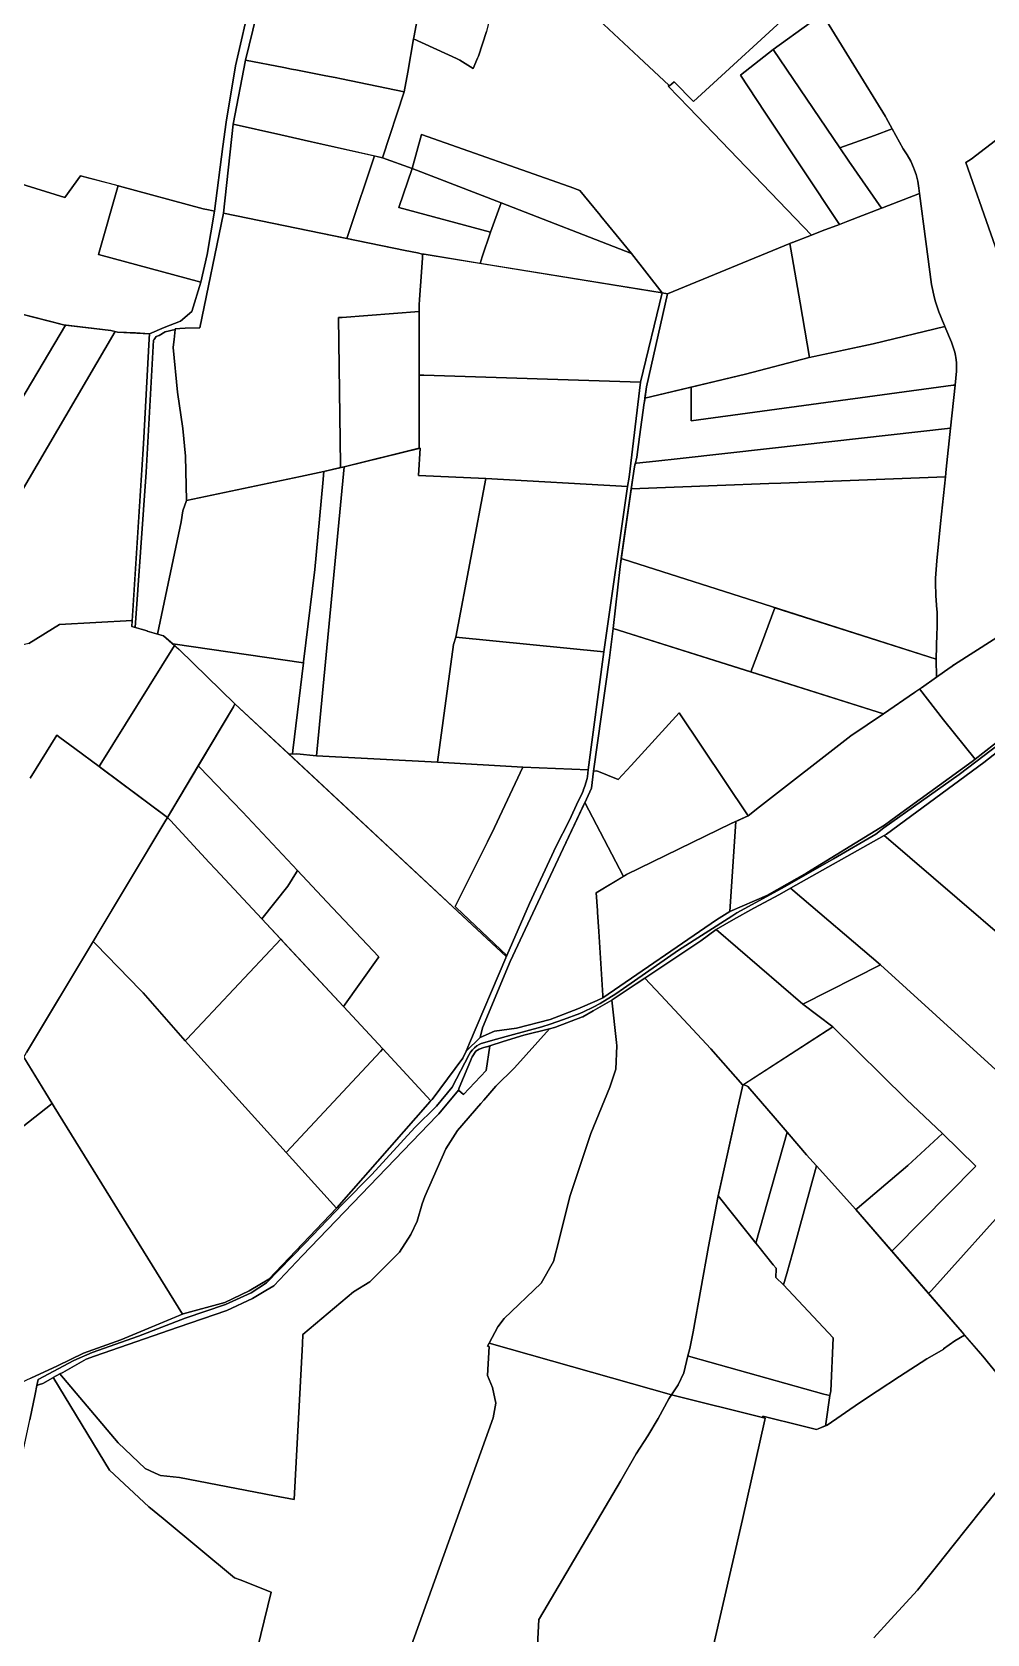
# Model space of a CAD drawing. Header units: metres. Extents: x 3 to 1005126, y 39 to 4383651.
# Drawn here: x 493874 to 494433, y 4371446 to 4372384 of the extents above; entities that cross this region are included whole.
import ezdxf

# ---------------------------------------------------------------- set-up
doc = ezdxf.new("R2010")
doc.units = ezdxf.units.M
doc.header["$MEASUREMENT"] = 0
doc.layers.add('TM_Llucmajor', color=7, linetype='Continuous')

msp = doc.modelspace()

# ---------------------------------------------------------------- linework, layer by layer
at = {"layer": 'TM_Llucmajor', "linetype": 'Continuous', "flags": 128}
for points in [[(494158.92, 4372472.94), (494150.36, 4372440.35), (494153.01, 4372438.67), (494140.02, 4372384.07), (494135.28, 4372369.81), (494134.96, 4372369.01), (494134.74, 4372368.46), (494132.25, 4372362.42), (494124.3, 4372367.46), (494122.43, 4372368.32), (494097.2, 4372379.93), (494097.37, 4372380.69), (494105.76, 4372425.32), (494107.75, 4372444.13), (494113.84, 4372445.71), (494125.16, 4372451.88), (494159.19, 4372473.91), (494158.92, 4372472.94)], [(494021.32, 4372363.04), (493998.92, 4372367.39), (494005.32, 4372393.72), (494029.73, 4372401.42), (494039.66, 4372404.56), (494055.15, 4372409.51), (494055.39, 4372409.59), (494101.73, 4372424.15), (494105.76, 4372425.32), (494097.37, 4372380.69), (494097.2, 4372379.93), (494093.83, 4372360.4), (494091.84, 4372348.89), (494055.12, 4372356.47), (494051.4, 4372357.19), (494045.85, 4372358.27), (494028.25, 4372361.7), (494026.89, 4372361.96), (494025.71, 4372362.18), (494021.32, 4372363.04)], [(494331.14, 4372402.65), (494336.66, 4372394.44), (494329.55, 4372389.27), (494307.89, 4372373.55), (494288.69, 4372358.51), (494302.98, 4372336.97), (494346.63, 4372271.21), (494336.6, 4372267.39), (494330.25, 4372264.97), (494258.51, 4372339.63), (494246.47, 4372352.17), (494246.95, 4372352.57), (494247.25, 4372352.29), (494249.84, 4372354.78), (494261.23, 4372343.09), (494324.21, 4372400.93), (494331.14, 4372402.65)], [(494377.61, 4372327.09), (494367.13, 4372323.31), (494346.9, 4372315.99), (494307.89, 4372373.55), (494329.55, 4372389.27), (494336.66, 4372394.44), (494373.61, 4372334.36), (494374.04, 4372333.66), (494377.61, 4372327.09)], [(494423.74, 4372309.4), (494457.42, 4372335.12), (494461.16, 4372337.72), (494462.74, 4372338.58), (494521.04, 4372383.3), (494522.1, 4372380.04), (494563.03, 4372255.47), (494518.16, 4372221.9), (494515.39, 4372219.82), (494500.58, 4372208.67), (494498.55, 4372207.14), (494495, 4372204.59), (494464.65, 4372182.81), (494464.68, 4372182.1), (494420.71, 4372307.39), (494423.74, 4372309.4)], [(494346.63, 4372271.21), (494302.98, 4372336.97), (494288.69, 4372358.51), (494307.89, 4372373.55), (494346.9, 4372315.99), (494352.23, 4372308.24), (494371.31, 4372280.61), (494351.56, 4372273.08), (494346.63, 4372271.21)], [(493998.92, 4372367.39), (494021.32, 4372363.04), (494025.71, 4372362.18), (494026.89, 4372361.96), (494028.25, 4372361.7), (494045.85, 4372358.27), (494051.4, 4372357.19), (494055.12, 4372356.47), (494091.84, 4372348.89), (494079.16, 4372310.19), (494037.48, 4372319.62), (494019.49, 4372323.69), (493991.7, 4372329.98), (493998.92, 4372367.39)], [(493991.7, 4372329.98), (494019.49, 4372323.69), (494037.48, 4372319.62), (494074.36, 4372311.27), (494059.46, 4372266.47), (494058.19, 4372262.97), (493985.99, 4372277.82), (493991.7, 4372329.98)], [(494393.63, 4372289.33), (494371.9, 4372280.83), (494371.31, 4372280.61), (494352.23, 4372308.24), (494346.9, 4372315.99), (494367.13, 4372323.31), (494377.61, 4372327.09), (494383.99, 4372315.35), (494386.36, 4372311.9), (494388.41, 4372308.26), (494390.14, 4372304.46), (494390.72, 4372302.95), (494391.54, 4372300.51), (494392.58, 4372296.47), (494393.27, 4372292.34), (494393.42, 4372290.89), (494393.63, 4372289.33)], [(494148.66, 4372283.9), (494096.37, 4372303.85), (494101.98, 4372323.8), (494188.49, 4372293.32), (494188.93, 4372293.21), (494194.73, 4372291.12), (494200.16, 4372284.42), (494206.53, 4372276.57), (494206.91, 4372276.1), (494224.82, 4372254.1), (494148.66, 4372283.9)], [(494059.46, 4372266.47), (494074.36, 4372311.27), (494079.16, 4372310.19), (494096.37, 4372303.85), (494088.73, 4372281.14), (494142.26, 4372266.64), (494137.52, 4372252.1), (494136.34, 4372248.36), (494106.93, 4372253.13), (494103.54, 4372253.68), (494102.59, 4372253.84), (494099.56, 4372254.46), (494092.44, 4372255.92), (494058.19, 4372262.97), (494059.46, 4372266.47)], [(494142.26, 4372266.64), (494088.73, 4372281.14), (494096.37, 4372303.85), (494148.66, 4372283.9), (494142.26, 4372266.64)], [(493972.65, 4372237.42), (493912.83, 4372253.63), (493924.18, 4372293.9), (493925.08, 4372293.67), (493974.13, 4372280.27), (493977.11, 4372279.65), (493980.78, 4372278.89), (493976.43, 4372253.48), (493972.65, 4372237.42)], [(494397.3, 4372261.27), (494400.6, 4372236.01), (494402.4, 4372227.91), (494402.99, 4372225.77), (494404.68, 4372220.62), (494404.89, 4372219.99), (494408.06, 4372212.33), (494408.18, 4372212.08), (494408.47, 4372211.36), (494366.47, 4372201.34), (494329.12, 4372193.28), (494323.64, 4372225.29), (494318.27, 4372256.64), (494317.68, 4372260.08), (494318.91, 4372260.56), (494319.12, 4372260.64), (494330.25, 4372264.97), (494336.6, 4372267.39), (494346.63, 4372271.21), (494351.56, 4372273.08), (494371.31, 4372280.61), (494371.9, 4372280.83), (494393.63, 4372289.33), (494397.3, 4372261.27)], [(494137.52, 4372252.1), (494142.26, 4372266.64), (494148.66, 4372283.9), (494224.82, 4372254.1), (494242.82, 4372231.07), (494136.34, 4372248.36), (494137.52, 4372252.1)], [(493956.75, 4372200.79), (493957.07, 4372203.79), (493957.7, 4372209.67), (493957.73, 4372209.98), (493960.39, 4372210.16), (493963.52, 4372210.37), (493972.04, 4372210.71), (493985.99, 4372277.82), (494092.44, 4372255.92), (494099.56, 4372254.46), (494102.59, 4372253.84), (494102.44, 4372251.62), (494101.87, 4372243.15), (494100.8, 4372227.14), (494100.59, 4372224.13), (494100.59, 4372220.12), (494055.55, 4372216.75), (494053.25, 4372216.59), (494054.44, 4372130.29), (494054.47, 4372128.76), (494044.79, 4372126.44), (494031.06, 4372123.5), (493964.2, 4372109.43), (493963.61, 4372135.51), (493962.11, 4372151.57), (493958.95, 4372172.88), (493956.52, 4372199.11), (493956.75, 4372200.79)], [(494317.6, 4372260.05), (494317.68, 4372260.08), (494318.27, 4372256.64), (494323.64, 4372225.29), (494329.12, 4372193.28), (494329.03, 4372193.26), (494291.69, 4372183.49), (494232.74, 4372169.42), (494233.65, 4372176.1), (494246.02, 4372230.56), (494317.6, 4372260.05)], [(494242.82, 4372231.07), (494230.27, 4372178.83), (494103.23, 4372182.81), (494100.59, 4372182.81), (494100.59, 4372220.12), (494100.59, 4372224.13), (494100.8, 4372227.14), (494101.87, 4372243.15), (494102.44, 4372251.62), (494102.59, 4372253.84), (494103.54, 4372253.68), (494106.93, 4372253.13), (494242.82, 4372231.07)], [(494246.02, 4372230.56), (494233.65, 4372176.1), (494232.46, 4372167.33), (494232.38, 4372166.73), (494229.67, 4372146.72), (494228.05, 4372134.83), (494226.64, 4372129.17), (494225.72, 4372122.71), (494218.22, 4372070.77), (494214.12, 4372034.46), (494212.12, 4372017.35), (494202.56, 4371950.9), (494201.47, 4371941.07), (494198.53, 4371934.55), (494184.96, 4371905.67), (494153.89, 4371839.59), (494137.6, 4371800.56), (494136.29, 4371795.04), (494128.07, 4371786.97), (494130.07, 4371791.68), (494151.26, 4371841.74), (494151.85, 4371843.01), (494151.83, 4371843.03), (494165.17, 4371873.49), (494180.82, 4371907.02), (494188.35, 4371921.86), (494193.89, 4371933.82), (494195.92, 4371937.97), (494196.76, 4371940.02), (494196.86, 4371940.29), (494197.58, 4371942.28), (494198.85, 4371946.72), (494199.09, 4371947.77), (494199.47, 4371951.81), (494208.8, 4372020.92), (494222.48, 4372117.73), (494223.62, 4372123.07), (494230.27, 4372178.83), (494242.82, 4372231.07), (494246.02, 4372230.56)], [(493892.31, 4372212.33), (493893.39, 4372212.2), (493857.32, 4372151.35), (493833.74, 4372113.25), (493806.1, 4372129.72), (493847.23, 4372197.29), (493860.25, 4372220.61), (493892.31, 4372212.33)], [(494100.59, 4372220.12), (494100.59, 4372143.81), (494100.59, 4372140.05), (494056.63, 4372129.29), (494054.47, 4372128.76), (494054.44, 4372130.29), (494053.25, 4372216.59), (494055.55, 4372216.75), (494100.59, 4372220.12)], [(493893.39, 4372212.2), (493919.95, 4372209.03), (493922.59, 4372208.45), (493803.36, 4372005.17), (493796.54, 4372003.27), (493772.81, 4371996.48), (493770.76, 4371995.9), (493772.49, 4372001.27), (493773.63, 4372012.3), (493773.49, 4372013.97), (493833.74, 4372113.25), (493857.32, 4372151.35), (493893.39, 4372212.2)], [(493923.86, 4372208.17), (493942.56, 4372207.14), (493942.43, 4372204.23), (493939.04, 4372142.66), (493932.52, 4372039.17), (493889.89, 4372036.95), (493871.91, 4372025.8), (493820.93, 4372014.42), (493819.79, 4372010.33), (493810.51, 4372006.97), (493804.95, 4372005.61), (493803.36, 4372005.17), (493922.59, 4372208.45), (493923.86, 4372208.17)], [(493964.2, 4372109.43), (493962.1, 4372103.51), (493961.1, 4372097.04), (493947.39, 4372031.28), (493941.33, 4372033.03), (493941.18, 4372033.07), (493934.29, 4372035.14), (493940.58, 4372126.15), (493945.01, 4372203.44), (493945.26, 4372203.76), (493946.61, 4372205.48), (493948.36, 4372206.06), (493951.72, 4372208.25), (493957.7, 4372209.67), (493957.07, 4372203.79), (493956.75, 4372200.79), (493956.52, 4372199.11), (493958.95, 4372172.88), (493962.11, 4372151.57), (493963.61, 4372135.51), (493964.2, 4372109.43)], [(494414.37, 4372177.12), (494413.38, 4372176.99), (494259.81, 4372156.08), (494259.81, 4372172.85), (494259.81, 4372173.55), (494259.81, 4372175.19), (494259.81, 4372175.88), (494291.69, 4372183.49), (494329.03, 4372193.26), (494366.47, 4372201.34), (494408.47, 4372211.36), (494412.24, 4372202.23), (494413.38, 4372199.34), (494414.26, 4372196.37), (494414.69, 4372194.41), (494414.88, 4372193.33), (494415.23, 4372190.25), (494415.31, 4372187.15), (494415.22, 4372185.24), (494414.37, 4372177.12)], [(494101.14, 4372140.19), (494100.59, 4372140.05), (494100.59, 4372143.81), (494100.59, 4372182.81), (494103.23, 4372182.81), (494230.27, 4372178.83), (494223.62, 4372123.07), (494222.48, 4372117.73), (494139.69, 4372122.47), (494100.15, 4372124.22), (494101.14, 4372140.19)], [(494411.74, 4372151.83), (494305.71, 4372139.93), (494253.34, 4372134.05), (494239.21, 4372132.46), (494227.86, 4372131.41), (494227.32, 4372131.36), (494227.18, 4372131.35), (494228.05, 4372134.83), (494229.67, 4372146.72), (494232.38, 4372166.73), (494232.46, 4372167.33), (494232.74, 4372169.42), (494259.81, 4372175.88), (494259.81, 4372175.19), (494259.81, 4372173.55), (494259.81, 4372172.85), (494259.81, 4372156.08), (494413.38, 4372176.99), (494414.37, 4372177.12), (494411.74, 4372151.83)], [(494408.77, 4372123.32), (494312.38, 4372119.63), (494305.37, 4372119.38), (494305.34, 4372119.36), (494275.08, 4372118.19), (494224.8, 4372116.26), (494225.72, 4372122.71), (494226.64, 4372129.17), (494227.12, 4372131.1), (494227.18, 4372131.35), (494227.32, 4372131.36), (494227.86, 4372131.41), (494239.21, 4372132.46), (494253.34, 4372134.05), (494305.71, 4372139.93), (494411.74, 4372151.83), (494409.24, 4372127.83), (494408.77, 4372123.32)], [(494101.14, 4372140.19), (494100.15, 4372124.22), (494139.69, 4372122.47), (494122.11, 4372029.36), (494120.66, 4372025.15), (494111.2, 4371956.21), (494040.4, 4371959.99), (494056.63, 4372129.29), (494101.14, 4372140.19)], [(494056.63, 4372129.29), (494040.4, 4371959.99), (494028.88, 4371961.08), (494026.45, 4371960.96), (494026.64, 4371963.07), (494032.81, 4372014.32), (494032.89, 4372014.95), (494039.41, 4372069.11), (494044.15, 4372119.63), (494044.79, 4372126.44), (494056.63, 4372129.29)], [(493964.2, 4372109.43), (494031.06, 4372123.5), (494044.79, 4372126.44), (494044.15, 4372119.63), (494039.41, 4372069.11), (494032.89, 4372014.95), (494032.81, 4372014.32), (493956.24, 4372025.51), (493950.74, 4372030.31), (493947.39, 4372031.28), (493961.1, 4372097.04), (493962.1, 4372103.51), (493964.2, 4372109.43)], [(494208.8, 4372020.92), (494122.11, 4372029.36), (494139.69, 4372122.47), (494222.48, 4372117.73), (494208.8, 4372020.92)], [(494403.33, 4372016.47), (494306.88, 4372047.36), (494220, 4372075.18), (494218.91, 4372075.53), (494224.8, 4372116.26), (494275.08, 4372118.19), (494305.34, 4372119.36), (494305.37, 4372119.38), (494312.38, 4372119.63), (494408.77, 4372123.32), (494405.92, 4372095.93), (494403.66, 4372074.25), (494402.91, 4372063.98), (494402.86, 4372061.38), (494403.06, 4372053.68), (494403.79, 4372045.7), (494403.86, 4372044.19), (494403.84, 4372034.67), (494403.66, 4372031.61), (494403.33, 4372016.47)], [(494214.12, 4372034.46), (494218.22, 4372070.77), (494218.91, 4372075.53), (494220, 4372075.18), (494306.88, 4372047.36), (494308.91, 4372046.71), (494300.95, 4372025.6), (494295.74, 4372011.75), (494294.72, 4372009.05), (494214.12, 4372034.46)], [(494443.2, 4371971.25), (494426.11, 4371957.98), (494407.62, 4371981.01), (494393.67, 4371999.13), (494394.72, 4371999.86), (494403.53, 4372006.07), (494411.47, 4372011.67), (494411.88, 4372011.96), (494414.11, 4372013.5), (494457.19, 4372041.01), (494459.31, 4372042.37), (494460.42, 4372043.08), (494500.9, 4372071.4), (494514.19, 4372031.76), (494512.9, 4372027.22), (494510.16, 4372024.3), (494504.16, 4372019.67), (494492.84, 4372012.04), (494443.2, 4371971.25)], [(494403.53, 4372006.07), (494394.72, 4371999.86), (494390.57, 4371996.98), (494372.54, 4371984.52), (494294.72, 4372009.05), (494295.74, 4372011.75), (494300.95, 4372025.6), (494308.91, 4372046.71), (494403.33, 4372016.47), (494403.53, 4372006.07)], [(494372.54, 4371984.52), (494353.36, 4371971.68), (494299.96, 4371930.08), (494293.18, 4371924.8), (494252.81, 4371985.07), (494224.67, 4371954.21), (494217.11, 4371946.12), (494204.62, 4371951.21), (494202.56, 4371950.9), (494212.12, 4372017.35), (494214.12, 4372034.46), (494372.54, 4371984.52)], [(494026.45, 4371960.96), (494024.4, 4371960.85), (493992.68, 4371990.38), (493960.07, 4372022.16), (493956.24, 4372025.51), (494032.81, 4372014.32), (494026.64, 4371963.07), (494026.45, 4371960.96)], [(494161.34, 4371953.38), (494111.2, 4371956.21), (494120.66, 4372025.15), (494122.11, 4372029.36), (494208.8, 4372020.92), (494199.47, 4371951.81), (494161.34, 4371953.38)], [(493992.68, 4371990.38), (493991.72, 4371988.64), (493953.19, 4371923.83), (493913.08, 4371953.68), (493913.69, 4371954.62), (493957.3, 4372024.58), (493960.07, 4372022.16), (493992.68, 4371990.38)], [(494282.48, 4371868.77), (494285.97, 4371921.56), (494293.18, 4371924.8), (494299.96, 4371930.08), (494353.36, 4371971.68), (494372.54, 4371984.52), (494390.57, 4371996.98), (494393.67, 4371999.13), (494407.62, 4371981.01), (494426.11, 4371957.98), (494424.33, 4371956.6), (494380.49, 4371924.76), (494373.06, 4371919.36), (494327.58, 4371891.43), (494304.11, 4371878.24), (494282.48, 4371868.77)], [(494108.24, 4371758.73), (494107.39, 4371757.97), (494079.18, 4371788.32), (494056.15, 4371813.09), (494076.58, 4371841.66), (494076.92, 4371842.14), (494046.46, 4371874.42), (494029.37, 4371892.71), (493997.11, 4371927.23), (493991.45, 4371933.08), (493972.05, 4371953.19), (493971.18, 4371954.09), (493991.72, 4371988.64), (493992.68, 4371990.38), (494151.6, 4371842.46), (494151.26, 4371841.74), (494130.07, 4371791.68), (494128.07, 4371786.97), (494126.05, 4371782.79), (494108.24, 4371758.73)], [(494224.67, 4371954.21), (494252.81, 4371985.07), (494293.18, 4371924.8), (494283.25, 4371920.33), (494221.89, 4371890.38), (494220.14, 4371889.31), (494197.65, 4371932.68), (494198.53, 4371934.55), (494201.47, 4371941.07), (494202.56, 4371950.9), (494204.62, 4371951.21), (494217.11, 4371946.12), (494224.67, 4371954.21)], [(494028.88, 4371961.08), (494040.4, 4371959.99), (494111.2, 4371956.21), (494161.34, 4371953.38), (494144.64, 4371917.95), (494140.66, 4371909.51), (494121.56, 4371871.75), (494122.46, 4371870.89), (494151.85, 4371843.01), (494151.6, 4371842.46), (494024.4, 4371960.85), (494028.88, 4371961.08)], [(494431.17, 4371956.01), (494439.53, 4371962.57), (494440.5, 4371961.73), (494540.7, 4371874.75), (494540.92, 4371874.99), (494541.07, 4371874.43), (494543.51, 4371865.49), (494546.05, 4371856.2), (494532.1, 4371841.25), (494505.57, 4371812.79), (494504.95, 4371811.78), (494493.74, 4371793.65), (494490.75, 4371802.78), (494490.05, 4371804.9), (494488.9, 4371808.86), (494487.05, 4371815.22), (494486.28, 4371815.88), (494374, 4371912.37), (494372.91, 4371913.31), (494374.16, 4371914.01), (494431.17, 4371956.01)], [(493972.05, 4371953.19), (493991.45, 4371933.08), (493997.11, 4371927.23), (494029.37, 4371892.71), (494028.76, 4371891.74), (494023.63, 4371883.67), (494008.44, 4371864.41), (493981.32, 4371893.58), (493977.62, 4371897.56), (493954.89, 4371922), (493953.19, 4371923.83), (493971.18, 4371954.09), (493972.05, 4371953.19)], [(494140.66, 4371909.51), (494144.64, 4371917.95), (494161.34, 4371953.38), (494199.47, 4371951.81), (494199.09, 4371947.77), (494198.85, 4371946.72), (494197.58, 4371942.28), (494196.86, 4371940.29), (494196.76, 4371940.02), (494195.92, 4371937.97), (494193.89, 4371933.82), (494188.35, 4371921.86), (494180.82, 4371907.02), (494165.17, 4371873.49), (494151.83, 4371843.03), (494122.46, 4371870.89), (494121.56, 4371871.75), (494140.66, 4371909.51)], [(494220.14, 4371889.31), (494204.29, 4371879.62), (494205.01, 4371869.29), (494205.07, 4371868.35), (494205.78, 4371856.98), (494208.08, 4371819.55), (494208.17, 4371818.2), (494204.78, 4371816.7), (494193.5, 4371811.69), (494177.2, 4371805.51), (494157.62, 4371800.53), (494144.75, 4371798.78), (494136.29, 4371795.04), (494137.6, 4371800.56), (494153.89, 4371839.59), (494184.96, 4371905.67), (494197.65, 4371932.68), (494220.14, 4371889.31)], [(493952.21, 4371922.18), (493953.19, 4371923.83), (493954.89, 4371922), (493977.62, 4371897.56), (493981.32, 4371893.58), (494008.44, 4371864.41), (494019.51, 4371852.5), (493964.47, 4371794), (493963.51, 4371792.98), (493938.85, 4371821.15), (493937.26, 4371822.8), (493911.22, 4371849.65), (493909.68, 4371851.24), (493952.21, 4371922.18)], [(494283.25, 4371920.33), (494285.97, 4371921.56), (494282.48, 4371868.77), (494274.7, 4371863.89), (494208.17, 4371818.2), (494208.08, 4371819.55), (494205.78, 4371856.98), (494205.07, 4371868.35), (494205.01, 4371869.29), (494204.29, 4371879.62), (494221.89, 4371890.38), (494283.25, 4371920.33)], [(494374, 4371912.37), (494486.28, 4371815.88), (494487.05, 4371815.22), (494478.7, 4371803.36), (494469.88, 4371790.86), (494451.23, 4371764.42), (494370.72, 4371837.46), (494319.37, 4371881.36), (494318.09, 4371882.46), (494372.91, 4371913.31), (494374, 4371912.37)], [(494028.76, 4371891.74), (494029.37, 4371892.71), (494046.46, 4371874.42), (494076.92, 4371842.14), (494076.58, 4371841.66), (494056.15, 4371813.09), (494008.44, 4371864.41), (494023.63, 4371883.67), (494028.76, 4371891.74)], [(494296.55, 4371870.65), (494311.56, 4371878.79), (494318.09, 4371882.46), (494319.37, 4371881.36), (494370.72, 4371837.46), (494325.3, 4371814.58), (494274.45, 4371858.16), (494284.59, 4371864.17), (494296.55, 4371870.65)], [(494242.04, 4371819.74), (494232.71, 4371829.73), (494265.44, 4371851.53), (494274.45, 4371858.16), (494325.3, 4371814.58), (494342.76, 4371801.31), (494290.04, 4371767.13), (494271.43, 4371788.27), (494242.04, 4371819.74)], [(493962.4, 4371633.15), (493961.93, 4371632.96), (493886.84, 4371754.43), (493885.63, 4371756.39), (493868.97, 4371783.56), (493870.67, 4371786.17), (493909.68, 4371851.24), (493911.22, 4371849.65), (493937.26, 4371822.8), (493938.85, 4371821.15), (493963.51, 4371792.98), (494022.61, 4371727.62), (494052.09, 4371695.01), (494012.48, 4371653.44), (494001.03, 4371646.67), (493986.69, 4371639.75), (493962.4, 4371633.15)], [(493964.47, 4371794), (494019.51, 4371852.5), (494020.5, 4371851.44), (494056.15, 4371813.09), (494079.18, 4371788.32), (494077.82, 4371786.87), (494022.83, 4371727.86), (494022.61, 4371727.62), (493963.51, 4371792.98), (493964.47, 4371794)], [(493820.8, 4371776.96), (493856.89, 4371803.25), (493885.63, 4371756.39), (493846.49, 4371725.61), (493785.44, 4371677.21), (493785.15, 4371676.99), (493754.7, 4371724.39), (493752.84, 4371721.73), (493751.54, 4371722.74), (493669.93, 4371793.01), (493653.75, 4371805.62), (493666.13, 4371829.95), (493666.76, 4371831.19), (493666.97, 4371831.55), (493681.1, 4371817.01), (493708.43, 4371788.89), (493744.98, 4371832.81), (493745.73, 4371833.23), (493749.23, 4371830.58), (493789.56, 4371795.46), (493794.09, 4371791.51), (493815.16, 4371773.17), (493820.8, 4371776.96)], [(494260.96, 4371622.53), (494259.04, 4371612.92), (494257.99, 4371608.47), (494255.64, 4371598.52), (494252.28, 4371591.61), (494248.33, 4371585.71), (494201.55, 4371598.99), (494141.57, 4371616.02), (494146.71, 4371625.45), (494150.41, 4371630.45), (494171.96, 4371651.2), (494179.25, 4371663.79), (494182.54, 4371676.74), (494188.86, 4371701.96), (494201, 4371738.76), (494212.25, 4371765.82), (494215.74, 4371776.52), (494216.29, 4371790.02), (494216.06, 4371792.06), (494213.38, 4371816.87), (494213.64, 4371817.02), (494227.72, 4371826.45), (494232.71, 4371829.73), (494242.04, 4371819.74), (494271.43, 4371788.27), (494290.04, 4371767.13), (494287.84, 4371756.78), (494287.25, 4371754.12), (494275.53, 4371701.22), (494270.1, 4371672.56), (494260.96, 4371622.53)], [(494123.51, 4371764.11), (494126.43, 4371761.64), (494139.71, 4371775.65), (494141.99, 4371790.2), (494149.83, 4371792.63), (494161.83, 4371796.34), (494176.97, 4371800.16), (494156.38, 4371777.2), (494145.41, 4371766.4), (494138.4, 4371758.34), (494136.62, 4371756.3), (494123.1, 4371740.6), (494116.1, 4371729.81), (494103.82, 4371701.87), (494102.35, 4371697.58), (494099.42, 4371687.41), (494095.69, 4371679.53), (494088.98, 4371669.24), (494080.88, 4371661.13), (494071.6, 4371651.93), (494062.19, 4371646.01), (494032.43, 4371620.98), (494032.15, 4371615.59), (494027.33, 4371524.37), (494015.8, 4371526.59), (493960.16, 4371537.3), (493949.04, 4371538.54), (493945.98, 4371539.89), (493940.09, 4371542.48), (493924.33, 4371557.54), (493890.18, 4371597.97), (493891.77, 4371598.84), (493905.53, 4371606.56), (493910.46, 4371608.27), (493959.43, 4371625.26), (493987.9, 4371635.15), (494002.96, 4371642.18), (494010.83, 4371646.8), (494015.35, 4371649.57), (494032.12, 4371667.05), (494111.05, 4371749.26), (494111.99, 4371750.23), (494123.51, 4371764.11)], [(494356.23, 4371694.29), (494333.33, 4371719.76), (494327.4, 4371726.3), (494317.15, 4371738.21), (494309.02, 4371747.66), (494292.98, 4371766.3), (494290.57, 4371767.48), (494342.76, 4371801.31), (494385.97, 4371758.65), (494406.99, 4371738.82), (494386.82, 4371720), (494356.99, 4371694.93), (494356.23, 4371694.29)], [(494022.83, 4371727.86), (494077.82, 4371786.87), (494079.18, 4371788.32), (494107.39, 4371757.97), (494106.93, 4371757.56), (494052.38, 4371695.32), (494052.09, 4371695.01), (494022.61, 4371727.62), (494022.83, 4371727.86)], [(494124.06, 4371765.45), (494131.57, 4371783.72), (494133.81, 4371786.99), (494135.62, 4371788.23), (494138.47, 4371789.11), (494140.71, 4371789.81), (494141.99, 4371790.2), (494139.71, 4371775.65), (494126.43, 4371761.64), (494123.51, 4371764.11), (494124.06, 4371765.45)], [(494297.74, 4371674.62), (494284.92, 4371690.69), (494275.74, 4371702.19), (494287.25, 4371754.12), (494287.84, 4371756.78), (494290.04, 4371767.13), (494290.57, 4371767.48), (494292.98, 4371766.3), (494309.02, 4371747.66), (494315.99, 4371739.56), (494297.74, 4371674.62)], [(493961.93, 4371632.96), (493925.91, 4371618), (493904.02, 4371610.16), (493888.77, 4371602.75), (493873.21, 4371595.49), (493845.49, 4371582.63), (493788.97, 4371671.04), (493788.93, 4371671.11), (493785.15, 4371676.99), (493785.44, 4371677.21), (493846.49, 4371725.61), (493885.63, 4371756.39), (493886.84, 4371754.43), (493961.93, 4371632.96)], [(494317.15, 4371738.21), (494327.4, 4371726.3), (494333.33, 4371719.76), (494319.33, 4371669.34), (494315.85, 4371656.81), (494313.99, 4371650.1), (494309.45, 4371654.45), (494309.54, 4371659.48), (494309.55, 4371659.82), (494307.93, 4371661.85), (494298.88, 4371673.2), (494297.74, 4371674.62), (494315.99, 4371739.56), (494317.15, 4371738.21)], [(494356.23, 4371694.29), (494356.99, 4371694.93), (494386.82, 4371720), (494406.99, 4371738.82), (494426.65, 4371719.67), (494379.02, 4371671.45), (494377.41, 4371669.82), (494356.23, 4371694.29)], [(494418.52, 4371622.32), (494419.89, 4371620.74), (494414.34, 4371617.38), (494407.71, 4371612.71), (494407.88, 4371612.46), (494397.83, 4371606.81), (494381.91, 4371596.38), (494368.73, 4371587.82), (494358.45, 4371580.99), (494339.48, 4371568.02), (494338.68, 4371567.68), (494338.74, 4371568.77), (494341.08, 4371585.37), (494341.49, 4371587.11), (494341.69, 4371587.95), (494343.08, 4371619.19), (494313.99, 4371650.1), (494315.85, 4371656.81), (494319.33, 4371669.34), (494333.33, 4371719.76), (494356.23, 4371694.29), (494418.52, 4371622.32)], [(494260.96, 4371622.53), (494270.1, 4371672.56), (494275.53, 4371701.22), (494275.74, 4371702.19), (494284.92, 4371690.69), (494307.93, 4371661.85), (494309.55, 4371659.82), (494309.54, 4371659.48), (494309.45, 4371654.45), (494313.99, 4371650.1), (494343.08, 4371619.19), (494341.69, 4371587.95), (494341.49, 4371587.11), (494341.08, 4371585.37), (494337.63, 4371586.09), (494259.63, 4371608.01), (494257.99, 4371608.47), (494259.04, 4371612.92), (494260.96, 4371622.53)], [(494441.46, 4371595.82), (494440.97, 4371595.65), (494430.58, 4371608.39), (494429.27, 4371609.91), (494418.52, 4371622.32), (494398.88, 4371645.02), (494400.55, 4371646.88), (494449.96, 4371701.96), (494457.62, 4371696.33), (494460.09, 4371686.44), (494463.42, 4371682.44), (494467.09, 4371678.04), (494476.78, 4371673.6), (494485.53, 4371670.77), (494502.87, 4371663.47), (494497.37, 4371653.71), (494491.36, 4371643.04), (494488.44, 4371630.09), (494478.22, 4371612.76), (494471.11, 4371607.83), (494460.53, 4371602.54), (494445.97, 4371597.41), (494441.46, 4371595.82)], [(494338.74, 4371568.77), (494338.68, 4371567.68), (494334.32, 4371565.84), (494333.24, 4371565.39), (494321.48, 4371568.39), (494305.64, 4371572.32), (494301.88, 4371573.25), (494301.68, 4371572.38), (494248.37, 4371585.77), (494252.28, 4371591.61), (494255.64, 4371598.52), (494257.99, 4371608.47), (494259.63, 4371608.01), (494337.63, 4371586.09), (494341.08, 4371585.37), (494338.74, 4371568.77)]]:
    msp.add_lwpolyline(points, close=True, dxfattribs=at)
for points in [[(494158.87, 4372434.96), (494229.28, 4372369.1), (494229.28, 4372369.1), (494246.95, 4372352.57), (494246.47, 4372352.17), (494258.51, 4372339.63), (494330.25, 4372264.97), (494319.12, 4372260.64), (494318.91, 4372260.56), (494317.6, 4372260.05), (494246.02, 4372230.56), (494242.82, 4372231.07), (494224.82, 4372254.1), (494206.91, 4372276.1), (494206.53, 4372276.57), (494200.16, 4372284.42), (494194.73, 4372291.12), (494188.93, 4372293.21), (494188.49, 4372293.32), (494101.98, 4372323.8), (494096.37, 4372303.85), (494079.16, 4372310.19), (494091.84, 4372348.89), (494093.83, 4372360.4), (494097.2, 4372379.93), (494122.43, 4372368.32), (494124.3, 4372367.46), (494132.25, 4372362.42), (494134.74, 4372368.46), (494134.96, 4372369.01), (494135.28, 4372369.81), (494140.02, 4372384.07)], [(494324.21, 4372400.93), (494261.23, 4372343.09), (494249.84, 4372354.78), (494247.25, 4372352.29), (494246.95, 4372352.57), (494229.28, 4372369.1), (494158.87, 4372434.96)], [(494002.07, 4372404), (493993.02, 4372363.98), (493987.46, 4372331.04), (493985.63, 4372316.76), (493980.78, 4372278.89), (493977.11, 4372279.65), (493974.13, 4372280.27), (493925.08, 4372293.67), (493902.22, 4372299.54), (493893.08, 4372286.86), (493853.19, 4372299.27)], [(494005.32, 4372393.72), (493998.92, 4372367.39), (493991.7, 4372329.98), (493985.99, 4372277.82), (493972.04, 4372210.71), (493963.52, 4372210.37), (493960.39, 4372210.16), (493957.73, 4372209.98), (493957.7, 4372209.67), (493951.72, 4372208.25), (493948.36, 4372206.06), (493946.61, 4372205.48), (493945.26, 4372203.76), (493945.01, 4372203.44), (493940.58, 4372126.15), (493934.29, 4372035.14), (493932.31, 4372035.74), (493939.04, 4372142.66), (493942.43, 4372204.23), (493942.56, 4372207.14), (493951.13, 4372210.73), (493960.84, 4372214.45), (493967.46, 4372220.25), (493967.46, 4372220.25), (493972.65, 4372237.42), (493976.43, 4372253.48), (493980.78, 4372278.89), (493985.63, 4372316.76), (493987.46, 4372331.04), (493993.02, 4372363.98), (494002.07, 4372404)], [(494457.19, 4372041.01), (494414.11, 4372013.5), (494413.63, 4372013.17), (494413.63, 4372013.17), (494411.88, 4372011.96), (494411.47, 4372011.67), (494403.53, 4372006.07), (494403.33, 4372016.47), (494403.66, 4372031.61), (494403.84, 4372034.67), (494403.86, 4372044.19), (494403.79, 4372045.7), (494403.06, 4372053.68), (494402.86, 4372061.38), (494402.91, 4372063.98), (494403.66, 4372074.25), (494405.92, 4372095.93), (494408.77, 4372123.32), (494409.24, 4372127.83), (494411.74, 4372151.83), (494414.37, 4372177.12), (494415.22, 4372185.24), (494415.31, 4372187.15), (494415.23, 4372190.25), (494414.88, 4372193.33), (494414.69, 4372194.41), (494414.26, 4372196.37), (494413.38, 4372199.34), (494412.24, 4372202.23), (494408.47, 4372211.36), (494408.18, 4372212.08), (494408.06, 4372212.33), (494404.89, 4372219.99), (494404.68, 4372220.62), (494402.99, 4372225.77), (494402.4, 4372227.91), (494400.6, 4372236.01), (494397.3, 4372261.27), (494393.63, 4372289.33), (494393.42, 4372290.89), (494393.27, 4372292.34), (494392.58, 4372296.47), (494391.54, 4372300.51), (494390.72, 4372302.95), (494390.14, 4372304.46), (494388.41, 4372308.26), (494386.36, 4372311.9), (494383.99, 4372315.35), (494377.61, 4372327.09), (494374.04, 4372333.66), (494373.61, 4372334.36), (494336.66, 4372394.44)], [(494457.42, 4372335.12), (494423.74, 4372309.4), (494420.71, 4372307.39), (494464.68, 4372182.1)], [(493853.19, 4372299.27), (493893.08, 4372286.86), (493902.22, 4372299.54), (493924.18, 4372293.9), (493912.83, 4372253.63), (493972.65, 4372237.42), (493967.46, 4372220.25), (493967.46, 4372220.25), (493960.84, 4372214.45), (493951.13, 4372210.73), (493942.56, 4372207.14), (493934.36, 4372207.59), (493923.86, 4372208.17), (493919.95, 4372209.03), (493892.31, 4372212.33), (493884.75, 4372214.29), (493860.25, 4372220.61)], [(493871.91, 4372025.8), (493889.89, 4372036.95), (493932.52, 4372039.17), (493932.31, 4372035.74), (493941.18, 4372033.07), (493941.33, 4372033.03), (493950.74, 4372030.31), (493957.3, 4372024.58), (493913.69, 4371954.62), (493913.08, 4371953.68), (493898.94, 4371964.2), (493890.2, 4371970.7), (493888.3, 4371972.12), (493872.8, 4371946.95)], [(493872.8, 4371946.95), (493888.3, 4371972.12), (493890.2, 4371970.7), (493898.94, 4371964.2), (493913.08, 4371953.68), (493914.86, 4371952.36), (493953.19, 4371923.83), (493953.08, 4371923.63), (493952.21, 4371922.18), (493870.67, 4371786.17)], [(494445.23, 4371970.6), (494416.86, 4371948.96), (494372.69, 4371917.7), (494368.06, 4371914.05), (494343.18, 4371899.72), (494314.99, 4371883.49), (494286.65, 4371867.98), (494283.73, 4371866.11), (494252.48, 4371846.12), (494220.27, 4371823.78), (494215.66, 4371820.5), (494206.5, 4371814.88), (494202.38, 4371812.69), (494196.88, 4371810.07), (494194.72, 4371809.14), (494185.01, 4371805.53), (494177.3, 4371802.85), (494172.35, 4371801.26), (494153.58, 4371796.11), (494145.85, 4371793.99), (494136.93, 4371791.52), (494135.71, 4371790.94), (494134.27, 4371790.05), (494132.94, 4371789), (494131.74, 4371787.79), (494130.7, 4371786.46), (494129.81, 4371785.01), (494119.97, 4371765.92), (494110.72, 4371754.87), (494097.95, 4371742.37), (494072.74, 4371714.83), (494055.65, 4371697.47), (494033.5, 4371674.25), (494011.15, 4371651.37), (494002.1, 4371645.38), (493987.07, 4371638.53), (493963.58, 4371630.68), (493936.11, 4371620.04), (493909.11, 4371610.46), (493898.26, 4371605.87), (493877.35, 4371594.77), (493876.62, 4371591.15), (493875.61, 4371586.2), (493872.55, 4371571.16)], [(493873.21, 4371595.49), (493888.77, 4371602.75), (493904.02, 4371610.16), (493925.91, 4371618), (493962.4, 4371633.15), (493986.69, 4371639.75), (494001.03, 4371646.67), (494012.48, 4371653.44), (494052.38, 4371695.32), (494106.93, 4371757.56), (494108.24, 4371758.73), (494126.05, 4371782.79), (494128.07, 4371786.97), (494136.29, 4371795.04), (494144.75, 4371798.78), (494157.62, 4371800.53), (494177.2, 4371805.51), (494193.5, 4371811.69), (494204.78, 4371816.7), (494208.17, 4371818.2), (494274.7, 4371863.89), (494282.48, 4371868.77), (494304.11, 4371878.24), (494327.58, 4371891.43), (494373.06, 4371919.36), (494380.49, 4371924.76), (494424.33, 4371956.6), (494443.2, 4371971.25)], [(494439.53, 4371962.57), (494431.17, 4371956.01), (494374.16, 4371914.01), (494372.91, 4371913.31), (494318.09, 4371882.46), (494311.56, 4371878.79), (494296.55, 4371870.65), (494284.59, 4371864.17), (494274.45, 4371858.16), (494265.44, 4371851.53), (494232.71, 4371829.73), (494227.72, 4371826.45), (494213.64, 4371817.02), (494213.38, 4371816.87), (494202.47, 4371810.59), (494196.33, 4371807.06), (494196.21, 4371807.04), (494180.34, 4371801.1), (494179.91, 4371800.9), (494176.97, 4371800.16), (494161.83, 4371796.34), (494149.83, 4371792.63), (494141.99, 4371790.2), (494140.71, 4371789.81), (494138.47, 4371789.11), (494135.62, 4371788.23), (494133.81, 4371786.99), (494131.57, 4371783.72), (494124.06, 4371765.45), (494123.51, 4371764.11), (494111.99, 4371750.23), (494111.05, 4371749.26), (494032.12, 4371667.05), (494015.35, 4371649.57), (494010.83, 4371646.8), (494002.96, 4371642.18), (493987.9, 4371635.15), (493959.43, 4371625.26), (493910.46, 4371608.27), (493905.53, 4371606.56), (493891.77, 4371598.84), (493890.18, 4371597.97), (493886.25, 4371595.82), (493886.03, 4371595.7), (493880.15, 4371592.35), (493878.29, 4371591.72), (493876.62, 4371591.15), (493877.35, 4371594.77), (493898.26, 4371605.87), (493909.11, 4371610.46), (493936.11, 4371620.04), (493963.58, 4371630.68), (493987.07, 4371638.53), (494002.1, 4371645.38), (494011.15, 4371651.37), (494033.5, 4371674.25), (494055.65, 4371697.47), (494072.74, 4371714.83), (494097.95, 4371742.37), (494110.72, 4371754.87), (494119.97, 4371765.92), (494129.81, 4371785.01), (494130.7, 4371786.46), (494131.74, 4371787.79), (494132.94, 4371789), (494134.27, 4371790.05), (494135.71, 4371790.94), (494136.93, 4371791.52), (494145.85, 4371793.99), (494153.58, 4371796.11), (494172.35, 4371801.26), (494177.3, 4371802.85), (494185.01, 4371805.53), (494194.72, 4371809.14), (494196.88, 4371810.07), (494202.38, 4371812.69), (494206.5, 4371814.88), (494215.66, 4371820.5), (494220.27, 4371823.78), (494252.48, 4371846.12), (494283.73, 4371866.11), (494286.65, 4371867.98), (494314.99, 4371883.49), (494343.18, 4371899.72), (494368.06, 4371914.05), (494372.69, 4371917.7), (494416.86, 4371948.96), (494445.23, 4371970.6)], [(494449.96, 4371701.96), (494400.55, 4371646.88), (494400.55, 4371646.88), (494398.88, 4371645.02), (494377.41, 4371669.82), (494379.02, 4371671.45), (494426.65, 4371719.67), (494406.99, 4371738.82), (494385.97, 4371758.65), (494342.76, 4371801.31), (494325.3, 4371814.58), (494370.72, 4371837.46), (494451.23, 4371764.42)], [(494001.81, 4371420.58), (494013.97, 4371470.05), (493995.69, 4371477.34), (493992.47, 4371478.63), (493950.62, 4371513.23), (493942.31, 4371520.1), (493919.26, 4371541.65), (493886.54, 4371595.33), (493886.25, 4371595.82), (493890.18, 4371597.97), (493924.33, 4371557.54), (493940.09, 4371542.48), (493945.98, 4371539.89), (493949.04, 4371538.54), (493960.16, 4371537.3), (494015.8, 4371526.59), (494027.33, 4371524.37), (494032.15, 4371615.59), (494032.43, 4371620.98), (494062.19, 4371646.01), (494071.6, 4371651.93), (494080.88, 4371661.13), (494088.98, 4371669.24), (494095.69, 4371679.53), (494099.42, 4371687.41), (494102.35, 4371697.58), (494103.82, 4371701.87), (494116.1, 4371729.81), (494123.1, 4371740.6), (494136.62, 4371756.3), (494138.4, 4371758.34), (494145.41, 4371766.4), (494156.38, 4371777.2), (494176.97, 4371800.16), (494179.91, 4371800.9), (494180.34, 4371801.1), (494196.21, 4371807.04), (494196.33, 4371807.06), (494202.47, 4371810.59), (494213.38, 4371816.87), (494216.06, 4371792.06), (494216.29, 4371790.02), (494215.74, 4371776.52), (494212.25, 4371765.82), (494201, 4371738.76), (494188.86, 4371701.96), (494182.54, 4371676.74), (494179.25, 4371663.79), (494171.96, 4371651.2), (494150.41, 4371630.45), (494146.71, 4371625.45), (494141.57, 4371616.02), (494140.56, 4371614.16), (494141.47, 4371613.93), (494140.64, 4371597.1), (494143.46, 4371590.03), (494145.48, 4371580.89), (494143.84, 4371572.2), (494083.32, 4371403.74)], [(494083.32, 4371403.74), (494143.84, 4371572.2), (494145.48, 4371580.89), (494143.46, 4371590.03), (494140.64, 4371597.1), (494141.47, 4371613.93), (494140.56, 4371614.16), (494141.57, 4371616.02), (494201.55, 4371598.99), (494248.33, 4371585.71), (494246.82, 4371583.46), (494240.44, 4371571.76), (494234.52, 4371561.77), (494227.67, 4371551.08), (494218.37, 4371535.16), (494170.97, 4371454.75), (494170.56, 4371454.09), (494169.62, 4371435.21)], [(494272.28, 4371436.45), (494289.97, 4371512.67), (494303.02, 4371571.09), (494303.21, 4371571.92), (494303.22, 4371571.99), (494301.68, 4371572.38), (494301.88, 4371573.25), (494305.64, 4371572.32), (494321.48, 4371568.39), (494333.24, 4371565.39), (494334.32, 4371565.84), (494339.48, 4371568.02), (494358.45, 4371580.99), (494368.73, 4371587.82), (494381.91, 4371596.38), (494397.83, 4371606.81), (494407.88, 4371612.46), (494407.71, 4371612.71), (494414.34, 4371617.38), (494419.89, 4371620.74), (494429.27, 4371609.91), (494430.58, 4371608.39), (494440.97, 4371595.65)], [(493840.05, 4371416.17), (493859.23, 4371508.96), (493872.55, 4371571.16), (493875.61, 4371586.2), (493876.62, 4371591.15), (493878.29, 4371591.72), (493880.15, 4371592.35), (493886.03, 4371595.7), (493886.25, 4371595.82), (493886.54, 4371595.33), (493919.26, 4371541.65), (493942.31, 4371520.1), (493950.62, 4371513.23), (493992.47, 4371478.63), (493995.69, 4371477.34), (494013.97, 4371470.05), (494001.81, 4371420.58)], [(494169.62, 4371435.21), (494170.56, 4371454.09), (494170.97, 4371454.75), (494218.37, 4371535.16), (494227.67, 4371551.08), (494234.52, 4371561.77), (494240.44, 4371571.76), (494246.82, 4371583.46), (494247.84, 4371584.97), (494248.33, 4371585.71), (494248.37, 4371585.77), (494303.22, 4371571.99), (494303.21, 4371571.92), (494303.21, 4371571.92), (494303.02, 4371571.09), (494289.97, 4371512.67), (494272.28, 4371436.45)], [(494439.41, 4371530.09), (494430.06, 4371518.57), (494413.22, 4371497.47), (494404.3, 4371486.06), (494392.45, 4371471.3), (494376.8, 4371454.27), (494366.74, 4371443.48)], [(494366.74, 4371443.48), (494376.8, 4371454.27), (494392.45, 4371471.3), (494404.3, 4371486.06), (494413.22, 4371497.47), (494430.06, 4371518.57), (494439.41, 4371530.09)]]:
    msp.add_lwpolyline(points, dxfattribs=at)

doc.saveas('drawing.dxf')
